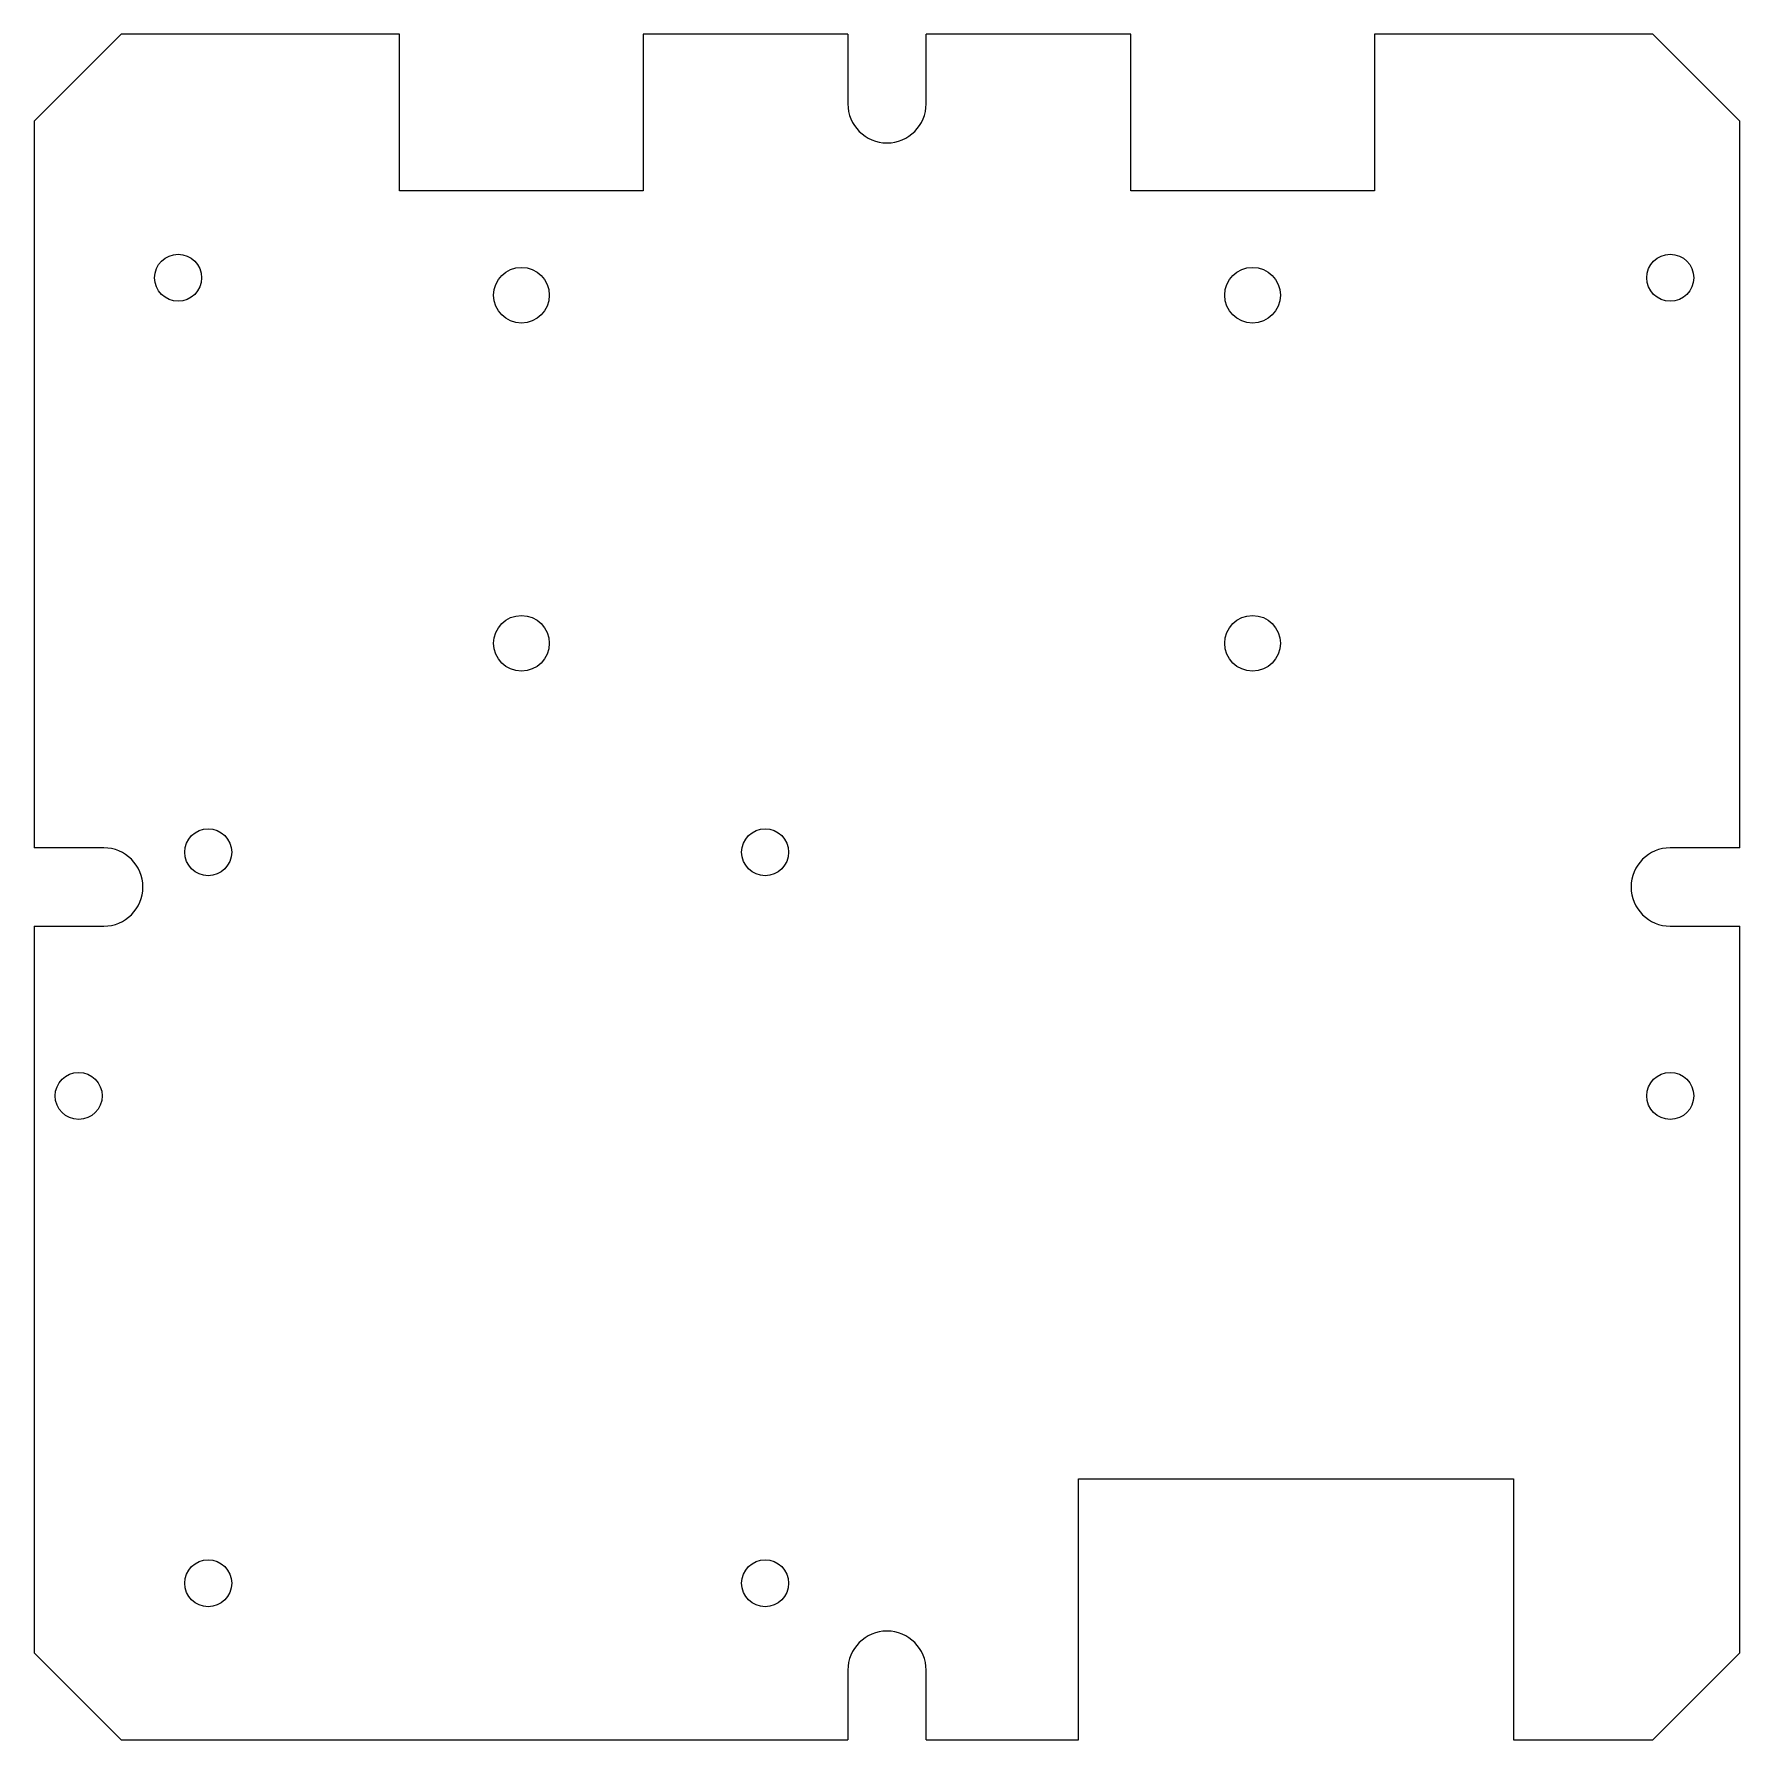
# Model space of a CAD drawing. Header units: millimetres. Extents: x 0 to 98, y 0 to 98.
import ezdxf

# ---------------------------------------------------------------- set-up
doc = ezdxf.new("R2010")
doc.units = ezdxf.units.MM
doc.layers.add('Chamfer', color=7, linetype='CONTINUOUS')

msp = doc.modelspace()

# ---------------------------------------------------------------- linework, layer by layer
at = {"layer": 'Chamfer'}
for p, q in [((0, 93), (5, 98)), ((0, 93, 1.5), (5, 98, 1.5)), ((0, 93), (5, 98)), ((0, 93, 1.5), (5, 98, 1.5)), ((21, 98), (5, 98)), ((21, 98, 1.5), (5, 98, 1.5)), ((5, 98), (5, 98, 1.5)), ((21, 98), (5, 98)), ((5, 98), (5, 98, 1.5)), ((21, 98, 1.5), (5, 98, 1.5)), ((21, 89), (21, 98)), ((21, 89, 1.5), (21, 98, 1.5)), ((21, 98), (21, 98, 1.5)), ((21, 89, 1.5), (21, 98, 1.5)), ((21, 98), (21, 98, 1.5)), ((21, 89), (21, 98)), ((35, 98), (35, 89)), ((46.75, 98), (35, 98)), ((35, 98, 1.5), (35, 89, 1.5)), ((46.75, 98, 1.5), (35, 98, 1.5)), ((35, 98, 1.5), (35, 89, 1.5)), ((35, 98), (35, 89)), ((35, 98, 1.5), (35, 98)), ((46.75, 98), (35, 98)), ((35, 98, 1.5), (35, 98)), ((46.75, 98, 1.5), (35, 98, 1.5)), ((46.75, 98), (46.75, 94)), ((46.75, 98, 1.5), (46.75, 94, 1.5)), ((46.75, 98, 1.5), (46.75, 98)), ((46.75, 98, 1.5), (46.75, 98)), ((46.75, 98, 1.5), (46.75, 94, 1.5)), ((46.75, 98), (46.75, 94)), ((51.25, 94), (51.25, 98)), ((63, 98), (51.25, 98)), ((51.25, 94, 1.5), (51.25, 98, 1.5)), ((63, 98, 1.5), (51.25, 98, 1.5)), ((51.25, 98, 1.5), (51.25, 98)), ((51.25, 94, 1.5), (51.25, 98, 1.5)), ((51.25, 94), (51.25, 98)), ((63, 98), (51.25, 98)), ((51.25, 98, 1.5), (51.25, 98)), ((63, 98, 1.5), (51.25, 98, 1.5)), ((63, 89), (63, 98)), ((63, 89, 1.5), (63, 98, 1.5)), ((63, 98), (63, 98, 1.5)), ((63, 89, 1.5), (63, 98, 1.5)), ((63, 98), (63, 98, 1.5)), ((63, 89), (63, 98)), ((77, 98), (77, 89)), ((93, 98), (77, 98)), ((77, 98, 1.5), (77, 89, 1.5)), ((93, 98, 1.5), (77, 98, 1.5)), ((77, 98, 1.5), (77, 89, 1.5)), ((77, 98), (77, 89)), ((77, 98, 1.5), (77, 98)), ((93, 98), (77, 98)), ((77, 98, 1.5), (77, 98)), ((93, 98, 1.5), (77, 98, 1.5)), ((93, 98), (98, 93)), ((93, 98, 1.5), (98, 93, 1.5)), ((93, 98), (93, 98, 1.5)), ((93, 98), (98, 93)), ((93, 98), (93, 98, 1.5)), ((93, 98, 1.5), (98, 93, 1.5)), ((46.75, 94, 1.5), (46.75, 94)), ((46.75, 94, 1.5), (46.75, 94)), ((51.25, 94), (51.25, 94, 1.5)), ((51.25, 94), (51.25, 94, 1.5)), ((0, 93), (0, 51.25)), ((0, 93, 1.5), (0, 51.25, 1.5)), ((0, 93), (0, 51.25)), ((0, 93), (0, 93, 1.5)), ((0, 93, 1.5), (0, 51.25, 1.5)), ((0, 93), (0, 93, 1.5)), ((98, 51.25), (98, 93)), ((98, 51.25, 1.5), (98, 93, 1.5)), ((98, 93), (98, 93, 1.5)), ((98, 51.25), (98, 93)), ((98, 93), (98, 93, 1.5)), ((98, 51.25, 1.5), (98, 93, 1.5)), ((35, 89), (21, 89)), ((35, 89, 1.5), (21, 89, 1.5)), ((21, 89, 1.5), (21, 89)), ((35, 89, 1.5), (21, 89, 1.5)), ((21, 89, 1.5), (21, 89)), ((35, 89), (21, 89)), ((35, 89, 1.5), (35, 89)), ((35, 89, 1.5), (35, 89)), ((77, 89), (63, 89)), ((77, 89, 1.5), (63, 89, 1.5)), ((63, 89, 1.5), (63, 89)), ((77, 89, 1.5), (63, 89, 1.5)), ((63, 89, 1.5), (63, 89)), ((77, 89), (63, 89)), ((77, 89, 1.5), (77, 89)), ((77, 89, 1.5), (77, 89)), ((9.625, 84, 1.5), (9.625, 84)), ((9.625, 84, 1.5), (9.625, 84)), ((95.35, 84, 1.5), (95.35, 84)), ((95.35, 84, 1.5), (95.35, 84)), ((29.6, 83, 1.5), (29.6, 83)), ((29.6, 83, 1.5), (29.6, 83)), ((71.6, 83, 1.5), (71.6, 83)), ((71.6, 83, 1.5), (71.6, 83)), ((29.6, 63, 1.5), (29.6, 63)), ((29.6, 63, 1.5), (29.6, 63)), ((71.6, 63, 1.5), (71.6, 63)), ((71.6, 63, 1.5), (71.6, 63)), ((4, 51.25), (0, 51.25)), ((4, 51.25, 1.5), (0, 51.25, 1.5)), ((0, 51.25, 1.5), (0, 51.25)), ((0, 51.25, 1.5), (0, 51.25)), ((4, 51.25, 1.5), (0, 51.25, 1.5)), ((4, 51.25), (0, 51.25)), ((4, 51.25, 1.5), (4, 51.25)), ((4, 51.25, 1.5), (4, 51.25)), ((11.35, 51, 1.5), (11.35, 51)), ((11.35, 51, 1.5), (11.35, 51)), ((43.35, 51, 1.5), (43.35, 51)), ((43.35, 51, 1.5), (43.35, 51)), ((98, 51.25), (94, 51.25)), ((98, 51.25, 1.5), (94, 51.25, 1.5)), ((94, 51.25, 1.5), (94, 51.25)), ((98, 51.25, 1.5), (94, 51.25, 1.5)), ((98, 51.25), (94, 51.25)), ((94, 51.25, 1.5), (94, 51.25)), ((98, 51.25, 1.5), (98, 51.25)), ((98, 51.25, 1.5), (98, 51.25)), ((6.25, 49), (6.25, 49, 1.5)), ((6.25, 49), (6.25, 49, 1.5)), ((0, 46.75), (4, 46.75)), ((0, 46.75), (0, 5)), ((0, 46.75, 1.5), (4, 46.75, 1.5)), ((0, 46.75, 1.5), (0, 5, 1.5)), ((0, 46.75, 1.5), (0, 46.75)), ((0, 46.75, 1.5), (4, 46.75, 1.5)), ((0, 46.75), (4, 46.75)), ((0, 46.75), (0, 5)), ((0, 46.75, 1.5), (0, 46.75)), ((0, 46.75, 1.5), (0, 5, 1.5)), ((4, 46.75, 1.5), (4, 46.75)), ((4, 46.75, 1.5), (4, 46.75)), ((94, 46.75), (98, 46.75)), ((94, 46.75, 1.5), (98, 46.75, 1.5)), ((94, 46.75, 1.5), (94, 46.75)), ((94, 46.75, 1.5), (94, 46.75)), ((94, 46.75, 1.5), (98, 46.75, 1.5)), ((94, 46.75), (98, 46.75)), ((98, 5), (98, 46.75)), ((98, 5, 1.5), (98, 46.75, 1.5)), ((98, 5), (98, 46.75)), ((98, 46.75, 1.5), (98, 46.75)), ((98, 5, 1.5), (98, 46.75, 1.5)), ((98, 46.75, 1.5), (98, 46.75)), ((3.91, 37, 1.5), (3.91, 37)), ((3.91, 37, 1.5), (3.91, 37)), ((95.35, 37, 1.5), (95.35, 37)), ((95.35, 37, 1.5), (95.35, 37)), ((60, 0), (60, 15)), ((60, 15), (85, 15)), ((60, 0, 1.5), (60, 15, 1.5)), ((60, 15, 1.5), (85, 15, 1.5)), ((60, 0, 1.5), (60, 15, 1.5)), ((60, 15, 1.5), (60, 15)), ((60, 0), (60, 15)), ((60, 15, 1.5), (85, 15, 1.5)), ((60, 15), (85, 15)), ((60, 15, 1.5), (60, 15)), ((85, 15), (85, 0)), ((85, 15, 1.5), (85, 0, 1.5)), ((85, 15, 1.5), (85, 15)), ((85, 15, 1.5), (85, 0, 1.5)), ((85, 15), (85, 0)), ((85, 15, 1.5), (85, 15)), ((11.35, 9, 1.5), (11.35, 9)), ((11.35, 9, 1.5), (11.35, 9)), ((43.35, 9, 1.5), (43.35, 9)), ((43.35, 9, 1.5), (43.35, 9)), ((5, 0), (0, 5)), ((5, 0), (0, 5)), ((0, 5), (0, 5, 1.5)), ((5, 0, 1.5), (0, 5, 1.5)), ((5, 0, 1.5), (0, 5, 1.5)), ((0, 5), (0, 5, 1.5)), ((98, 5), (93, 0)), ((98, 5, 1.5), (93, 0, 1.5)), ((98, 5), (93, 0)), ((98, 5, 1.5), (93, 0, 1.5)), ((98, 5), (98, 5, 1.5)), ((98, 5), (98, 5, 1.5)), ((46.75, 4), (46.75, 0)), ((46.75, 4, 1.5), (46.75, 4)), ((46.75, 4, 1.5), (46.75, 0, 1.5)), ((46.75, 4), (46.75, 0)), ((46.75, 4, 1.5), (46.75, 0, 1.5)), ((46.75, 4, 1.5), (46.75, 4)), ((51.25, 0), (51.25, 4)), ((51.25, 0, 1.5), (51.25, 4, 1.5)), ((51.25, 4), (51.25, 4, 1.5)), ((51.25, 4), (51.25, 4, 1.5)), ((51.25, 0, 1.5), (51.25, 4, 1.5)), ((51.25, 0), (51.25, 4)), ((5, 0), (46.75, 0)), ((5, 0), (5, 0, 1.5)), ((5, 0, 1.5), (46.75, 0, 1.5)), ((5, 0), (46.75, 0)), ((5, 0), (5, 0, 1.5)), ((5, 0, 1.5), (46.75, 0, 1.5)), ((46.75, 0, 1.5), (46.75, 0)), ((46.75, 0, 1.5), (46.75, 0)), ((51.25, 0), (60, 0)), ((51.25, 0, 1.5), (60, 0, 1.5)), ((51.25, 0, 1.5), (51.25, 0)), ((51.25, 0), (60, 0)), ((51.25, 0, 1.5), (60, 0, 1.5)), ((51.25, 0, 1.5), (51.25, 0)), ((60, 0, 1.5), (60, 0)), ((60, 0, 1.5), (60, 0)), ((85, 0), (93, 0)), ((85, 0, 1.5), (93, 0, 1.5)), ((85, 0, 1.5), (85, 0)), ((85, 0), (93, 0)), ((85, 0, 1.5), (85, 0)), ((85, 0, 1.5), (93, 0, 1.5)), ((93, 0), (93, 0, 1.5)), ((93, 0), (93, 0, 1.5))]:
    msp.add_line(p, q, dxfattribs=at)
for centre, radius in [((8.275, 84), 1.35), ((8.275, 84), 1.35), ((8.275, 84), 1.35), ((8.275, 84), 1.35), ((94, 84), 1.35), ((94, 84), 1.35), ((94, 84), 1.35), ((94, 84), 1.35), ((28, 83), 1.6), ((28, 83), 1.6), ((28, 83), 1.6), ((28, 83), 1.6), ((70, 83), 1.6), ((70, 83), 1.6), ((70, 83), 1.6), ((70, 83), 1.6), ((28, 63), 1.6), ((28, 63), 1.6), ((28, 63), 1.6), ((28, 63), 1.6), ((70, 63), 1.6), ((70, 63), 1.6), ((70, 63), 1.6), ((70, 63), 1.6), ((10, 51), 1.35), ((10, 51), 1.35), ((10, 51), 1.35), ((10, 51), 1.35), ((42, 51), 1.35), ((42, 51), 1.35), ((42, 51), 1.35), ((42, 51), 1.35), ((2.56, 37), 1.35), ((2.56, 37), 1.35), ((2.56, 37), 1.35), ((2.56, 37), 1.35), ((94, 37), 1.35), ((94, 37), 1.35), ((94, 37), 1.35), ((94, 37), 1.35), ((10, 9), 1.35), ((10, 9), 1.35), ((10, 9), 1.35), ((10, 9), 1.35), ((42, 9), 1.35), ((42, 9), 1.35), ((42, 9), 1.35), ((42, 9), 1.35)]:
    msp.add_circle(centre, radius, dxfattribs=at)
for centre, start, end in [((49, 94), 180, 0), ((49, 94, 1.5), 180, 0), ((49, 94, 1.5), 180, 0), ((49, 94), 180, 0), ((4, 49), 0, 90), ((4, 49, 1.5), 0, 90), ((4, 49), 0, 90), ((4, 49, 1.5), 0, 90), ((94, 49), 90, -90), ((94, 49, 1.5), 90, -90), ((94, 49), 90, -90), ((94, 49, 1.5), 90, -90), ((4, 49), -90, 0), ((4, 49, 1.5), -90, 0), ((4, 49, 1.5), -90, 0), ((4, 49), -90, 0), ((49, 4), 0, 180), ((49, 4, 1.5), 0, 180), ((49, 4), 0, 180), ((49, 4, 1.5), 0, 180)]:
    msp.add_arc(centre, 2.25, start, end, dxfattribs=at)

doc.saveas('drawing.dxf')
